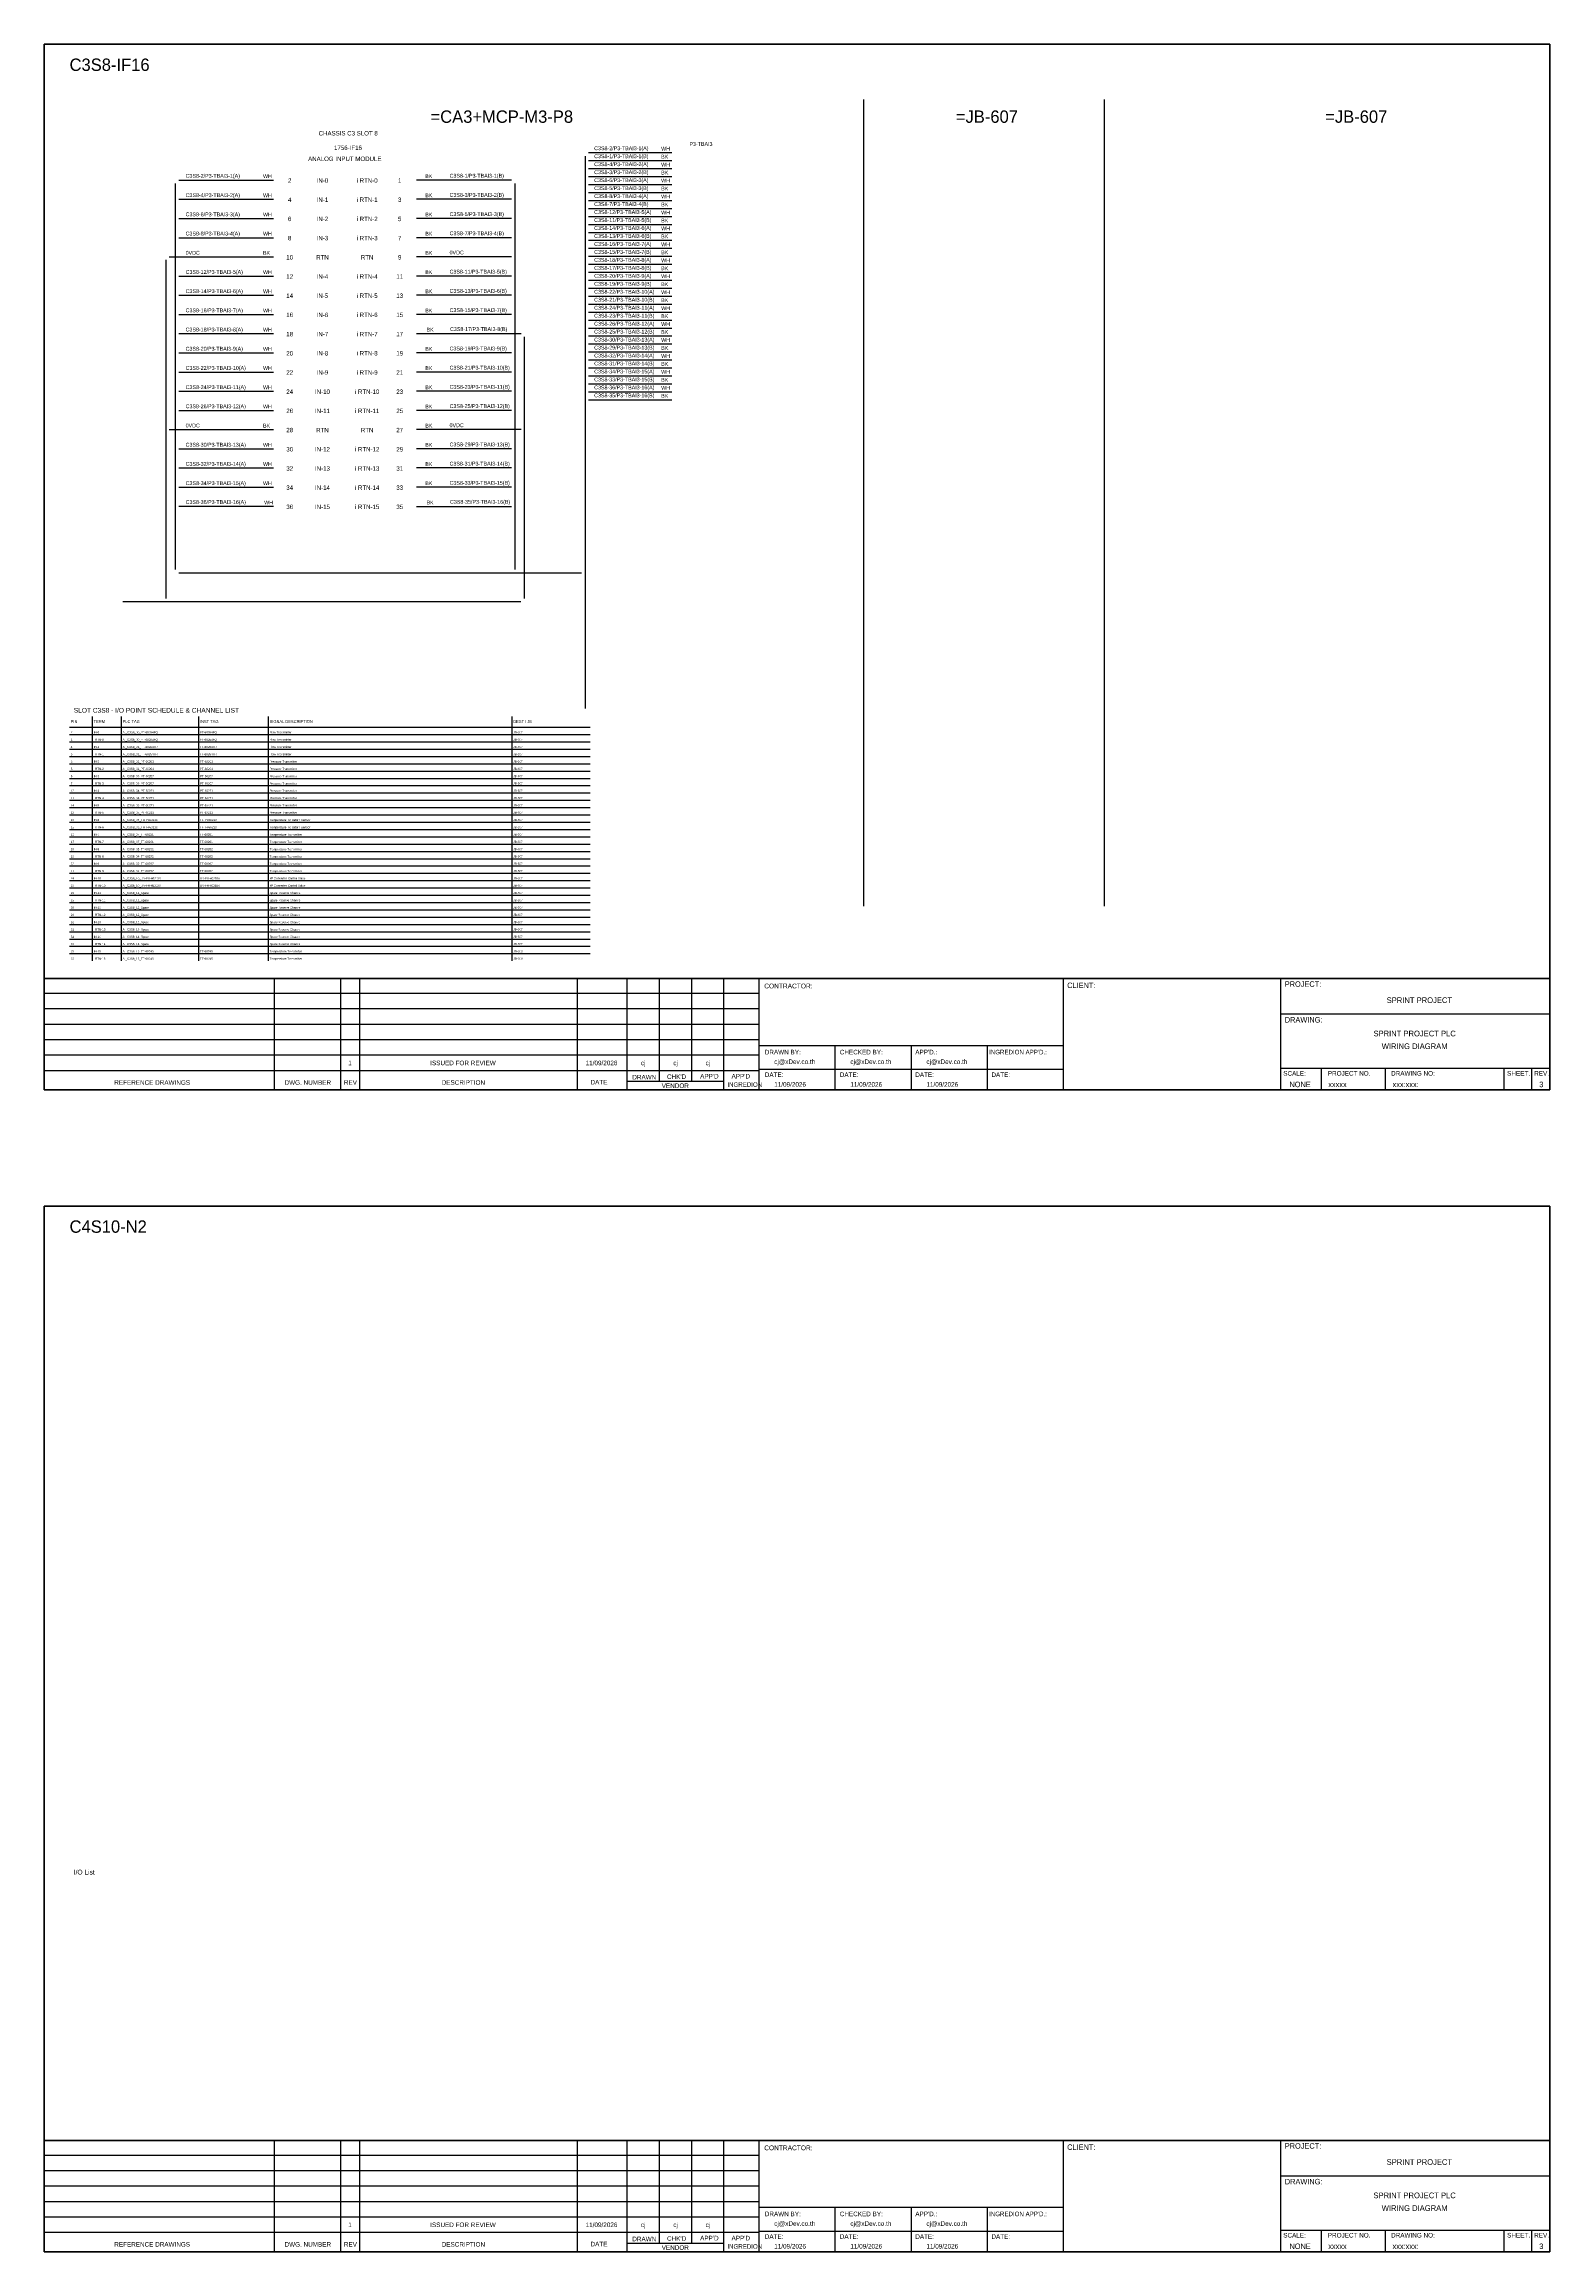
# Model space of a CAD drawing. Header units: metres. Extents: x 0 to 20667, y -39055 to 2704.
# Drawn here: x 8387 to 12280, y -24034 to -18325 of the extents above; entities that cross this region are included whole.
import ezdxf
from ezdxf.enums import TextEntityAlignment as Align

# ---------------------------------------------------------------- set-up
doc = ezdxf.new("R2010")
doc.units = ezdxf.units.M

msp = doc.modelspace()

# ---------------------------------------------------------------- linework, layer by layer
at = {"ltscale": 25.4}
for p, q in [((9794.3, -18626.4), (10009.7, -18626.4)), ((9594.8, -18676.8), (9349.5, -18676.8)), ((9794.3, -18667.6), (10009.7, -18667.6)), ((9794.3, -18708.9), (10009.7, -18708.9)), ((9594.8, -18726.4), (9349.5, -18726.4)), ((9594.8, -18776), (9349.5, -18776)), ((9794.3, -18750.1), (10009.7, -18750.1)), ((9594.8, -18825.7), (9349.5, -18825.7)), ((9794.3, -18791.3), (10009.7, -18791.3)), ((9794.3, -18832.5), (10009.7, -18832.5)), ((8709.5, -18875.3), (8980, -18875.3)), ((9594.8, -18875.3), (9349.5, -18875.3)), ((9794.3, -18873.8), (10009.7, -18873.8)), ((9594.8, -18924.9), (9349.5, -18924.9)), ((9794.3, -18915), (10009.7, -18915)), ((9594.8, -18974.5), (9349.5, -18974.5)), ((9794.3, -18956.2), (10009.7, -18956.2)), ((9794.3, -18997.4), (10009.7, -18997.4)), ((9594.8, -19024.2), (9349.5, -19024.2)), ((9794.3, -19038.7), (10009.7, -19038.7)), ((9349.5, -19073.8), (9620, -19073.8)), ((9794.3, -19079.9), (10009.7, -19079.9)), ((9794.3, -19121.1), (10009.7, -19121.1)), ((9594.8, -19123.4), (9349.5, -19123.4)), ((9594.8, -19173.1), (9349.5, -19173.1)), ((9794.3, -19162.3), (10009.7, -19162.3)), ((9594.8, -19222.7), (9349.5, -19222.7)), ((9794.3, -19203.6), (10009.7, -19203.6)), ((9594.8, -19272.3), (9349.5, -19272.3)), ((9794.3, -19244.8), (10009.7, -19244.8)), ((8709.5, -19322), (8980, -19322)), ((9620, -19322), (9349.5, -19322)), ((9594.8, -19371.6), (9349.5, -19371.6)), ((9594.8, -19421.2), (9349.5, -19421.2)), ((9594.8, -19470.9), (9349.5, -19470.9)), ((9349.5, -19520.5), (9594.8, -19520.5))]:
    msp.add_line(p, q, dxfattribs=at)
at = {"color": 7}
for p, q in [((8452.3, -20091.6), (9798.1, -20091.6)), ((8511.6, -20695.7), (8511.6, -20063.6)), ((8586.6, -20695.7), (8586.6, -20063.6)), ((8786.6, -20695.7), (8786.6, -20063.6)), ((8966.6, -20695.7), (8966.6, -20063.6)), ((9596.6, -20695.7), (9596.6, -20063.6))]:
    msp.add_line(p, q, dxfattribs=at)
at = {"color": 8}
for p, q in [((8452.3, -20110.5), (9798.1, -20110.5)), ((8452.3, -20129.4), (9798.1, -20129.4)), ((8452.3, -20148.2), (9798.1, -20148.2)), ((8452.3, -20167.1), (9798.1, -20167.1)), ((8452.3, -20186), (9798.1, -20186)), ((8452.3, -20204.9), (9798.1, -20204.9)), ((8452.3, -20223.7), (9798.1, -20223.7)), ((8452.3, -20242.6), (9798.1, -20242.6)), ((8452.3, -20261.5), (9798.1, -20261.5)), ((8452.3, -20280.4), (9798.1, -20280.4)), ((8452.3, -20299.3), (9798.1, -20299.3)), ((8452.3, -20318.1), (9798.1, -20318.1)), ((8452.3, -20337), (9798.1, -20337)), ((8452.3, -20355.9), (9798.1, -20355.9)), ((8452.3, -20374.8), (9798.1, -20374.8)), ((8452.3, -20393.6), (9798.1, -20393.6)), ((8452.3, -20412.5), (9798.1, -20412.5)), ((8452.3, -20431.4), (9798.1, -20431.4)), ((8452.3, -20450.3), (9798.1, -20450.3)), ((8452.3, -20469.2), (9798.1, -20469.2)), ((8452.3, -20488), (9798.1, -20488)), ((8452.3, -20506.9), (9798.1, -20506.9)), ((8452.3, -20525.8), (9798.1, -20525.8)), ((8452.3, -20544.7), (9798.1, -20544.7)), ((8452.3, -20563.6), (9798.1, -20563.6)), ((8452.3, -20582.4), (9798.1, -20582.4)), ((8452.3, -20601.3), (9798.1, -20601.3)), ((8452.3, -20620.2), (9798.1, -20620.2)), ((8452.3, -20639.1), (9798.1, -20639.1)), ((8452.3, -20657.9), (9798.1, -20657.9)), ((8452.3, -20676.8), (9798.1, -20676.8))]:
    msp.add_line(p, q, dxfattribs=at)
at = {"color": 4}
for p, q in [((11688.9, -20973.4), (11688.9, -21029.5)), ((11854.2, -20973.4), (11854.2, -21029.5)), ((11688.9, -23977.6), (11688.9, -24033.7)), ((11854.2, -23977.6), (11854.2, -24033.7))]:
    msp.add_line(p, q, dxfattribs=at)
at = {"color": 4, "ltscale": 0.5}
for p, q in [((12161.3, -20973.4), (12161.3, -21029.5)), ((12161.3, -20973.4), (12161.3, -21029.5)), ((12232.5, -20973.4), (12232.5, -21029.5)), ((12232.5, -20973.4), (12232.5, -21029.5)), ((12161.3, -23977.6), (12161.3, -24033.7)), ((12161.3, -23977.6), (12161.3, -24033.7)), ((12232.5, -23977.6), (12232.5, -24033.7)), ((12232.5, -23977.6), (12232.5, -24033.7))]:
    msp.add_line(p, q, dxfattribs=at)
at = {"layer": 'GT_1', "color": 4}
for p, q in [((8982, -21029.5), (8982, -20741.3)), ((9153.9, -21029.5), (9153.9, -20741.3)), ((9203, -21029.5), (9203, -20741.3)), ((9765.7, -21029.5), (9765.7, -20741.3)), ((9894, -21029.5), (9894, -20741.3)), ((9977.6, -21007.7), (9977.6, -20741.3)), ((10061.1, -21007.7), (10061.1, -20741.3)), ((10144.4, -21029.5), (10144.4, -20741.3)), ((10235.4, -21029.5), (10235.4, -20741.3)), ((11022.4, -21029.5), (11022.4, -20741.3)), ((11584.7, -21029.5), (11584.7, -20741.3)), ((11584.7, -21029.5), (11584.7, -20741.3)), ((11584.7, -21029.5), (11584.7, -20741.3)), ((10235.4, -20780.2), (8386.6, -20780.2)), ((10235.4, -20820), (8386.6, -20820)), ((10235.4, -20859.9), (8386.6, -20859.9)), ((10235.4, -20899.8), (8386.6, -20899.8)), ((10235.4, -20939.8), (8386.6, -20939.8)), ((11022.4, -20915.2), (10235.4, -20915.2)), ((10432.2, -21029.5), (10432.2, -20915.2)), ((10628.9, -21029.5), (10628.9, -20915.2)), ((10825.7, -21029.5), (10825.7, -20915.2)), ((10235.3, -20979.7), (8386.6, -20979.7)), ((11022.4, -20976.6), (10235.4, -20976.6)), ((11584.7, -20973.4), (12279.9, -20973.4)), ((10144.4, -21007.7), (9894, -21007.7)), ((8982, -24033.7), (8982, -23745.6)), ((9153.9, -24033.7), (9153.9, -23745.6)), ((9203, -24033.7), (9203, -23745.6)), ((9765.7, -24033.7), (9765.7, -23745.6)), ((9894, -24033.7), (9894, -23745.6)), ((9977.6, -24011.9), (9977.6, -23745.6)), ((10061.1, -24011.9), (10061.1, -23745.5)), ((10144.4, -24033.7), (10144.4, -23745.6)), ((10235.4, -24033.7), (10235.4, -23745.6)), ((11022.4, -24033.7), (11022.4, -23745.6)), ((11584.7, -24033.7), (11584.7, -23745.6)), ((11584.7, -24033.7), (11584.7, -23745.6)), ((11584.7, -24033.7), (11584.7, -23745.6)), ((10235.4, -23784.4), (8386.6, -23784.4)), ((10235.4, -23824.2), (8386.6, -23824.2)), ((10235.4, -23864.1), (8386.6, -23864.1)), ((10235.4, -23904.1), (8386.6, -23904.1)), ((10235.4, -23944), (8386.6, -23944)), ((11022.4, -23919.4), (10235.4, -23919.4)), ((10432.2, -24033.7), (10432.2, -23919.4)), ((10628.9, -24033.7), (10628.9, -23919.4)), ((10825.7, -24033.7), (10825.7, -23919.4)), ((10235.3, -23983.9), (8386.6, -23983.9)), ((10144.4, -24011.9), (9894, -24011.9)), ((11022.4, -23980.8), (10235.4, -23980.8)), ((11584.7, -23977.6), (12279.9, -23977.6))]:
    msp.add_line(p, q, dxfattribs=at)
at = {"layer": 'HELPPOINT', "color": 4, "lineweight": 35}
for p, q in [((8386.6, -21029.5), (8386.6, -18325.3)), ((8386.6, -18325.3), (12279.9, -18325.3)), ((8386.6, -21029.5), (8386.6, -18325.3)), ((8386.6, -18325.3), (12279.9, -18325.3)), ((12279.9, -18325.3), (12279.9, -21029.5)), ((12279.9, -18325.3), (12279.9, -21029.5)), ((12279.9, -21029.5), (8386.6, -21029.5)), ((12279.9, -21029.5), (8386.6, -21029.5)), ((8386.6, -24033.7), (8386.6, -21329.5)), ((8386.6, -21329.5), (12279.9, -21329.5)), ((8386.6, -24033.7), (8386.6, -21329.5)), ((8386.6, -21329.5), (12279.9, -21329.5)), ((12279.9, -21329.5), (12279.9, -24033.7)), ((12279.9, -21329.5), (12279.9, -24033.7)), ((12279.9, -24033.7), (8386.6, -24033.7)), ((12279.9, -24033.7), (8386.6, -24033.7))]:
    msp.add_line(p, q, dxfattribs=at)
at = {"layer": 'HELPPOINT', "color": 4}
for p, q in [((11584.7, -20832.9), (12279.9, -20832.9)), ((11584.7, -20832.9), (12279.9, -20832.9)), ((11584.7, -20973.4), (12279.9, -20973.4)), ((11584.7, -23837.1), (12279.9, -23837.1)), ((11584.7, -23837.1), (12279.9, -23837.1)), ((11584.7, -23977.6), (12279.9, -23977.6))]:
    msp.add_line(p, q, dxfattribs=at)
at = {"layer": 'IE-WIRE', "color": 4, "ltscale": 25.4}
for p, q in [((9794.3, -18605.8), (10009.7, -18605.8)), ((9785.2, -18614.9), (9785.2, -20043.3)), ((9794.3, -18647), (10009.7, -18647)), ((8725.6, -18685.9), (8725.6, -19683.3)), ((8734.8, -18676.8), (8980, -18676.8)), ((9603.9, -18685.9), (9603.9, -19683.3)), ((9794.3, -18688.3), (10009.7, -18688.3)), ((8734.8, -18726.4), (8980, -18726.4)), ((8734.8, -18776), (8980, -18776)), ((9794.3, -18729.5), (10009.7, -18729.5)), ((9794.3, -18770.7), (10009.7, -18770.7)), ((8734.8, -18825.7), (8980, -18825.7)), ((9794.3, -18811.9), (10009.7, -18811.9)), ((9794.3, -18853.2), (10009.7, -18853.2)), ((9794.3, -18894.4), (10009.7, -18894.4)), ((8734.8, -18924.9), (8980, -18924.9)), ((9794.3, -18935.6), (10009.7, -18935.6)), ((8734.8, -18974.5), (8980, -18974.5)), ((9794.3, -18976.8), (10009.7, -18976.8)), ((8734.8, -19024.2), (8980, -19024.2)), ((9794.3, -19018), (10009.7, -19018)), ((9794.3, -19059.3), (10009.7, -19059.3)), ((8734.8, -19073.8), (8980, -19073.8)), ((9794.3, -19100.5), (10009.7, -19100.5)), ((8734.8, -19123.4), (8980, -19123.4)), ((8734.8, -19173.1), (8980, -19173.1)), ((9794.3, -19141.7), (10009.7, -19141.7)), ((8734.8, -19222.7), (8980, -19222.7)), ((9794.3, -19182.9), (10009.7, -19182.9)), ((9794.3, -19224.2), (10009.7, -19224.2)), ((8734.8, -19272.3), (8980, -19272.3)), ((8734.8, -19371.6), (8980, -19371.6)), ((8734.8, -19421.2), (8980, -19421.2)), ((8734.8, -19470.9), (8980, -19470.9)), ((8980, -19520.5), (8734.8, -19520.5))]:
    msp.add_line(p, q, dxfattribs=at)
at = {"layer": 'IE-WIRE', "color": 7, "ltscale": 25.4}
for p, q in [((8701.5, -18883.3), (8701.5, -19758.6)), ((9628, -19081.8), (9628, -19758.6)), ((9619, -19767.5), (8590, -19767.5))]:
    msp.add_line(p, q, dxfattribs=at)
at = {"layer": 'IE-WIRE', "color": 4}
msp.add_line((8734.7, -19692.5), (9776, -19692.5), dxfattribs=at)
at = {"layer": 'MEMBER', "color": 4, "lineweight": 35}
for p, q in [((8386.6, -20741.3), (12279.9, -20741.3)), ((8386.6, -20741.3), (12279.9, -20741.3)), ((8386.6, -23745.6), (12279.9, -23745.6)), ((8386.6, -23745.6), (12279.9, -23745.6))]:
    msp.add_line(p, q, dxfattribs=at)
at = {"layer": 'MEMBER', "color": 4}
for p, q in [((11584.7, -20832.9), (12279.9, -20832.9)), ((11584.7, -20832.9), (12279.9, -20832.9)), ((11584.7, -20973.4), (12279.9, -20973.4)), ((11584.7, -20973.4), (12279.9, -20973.4)), ((11584.7, -23837.1), (12279.9, -23837.1)), ((11584.7, -23837.1), (12279.9, -23837.1)), ((11584.7, -23977.6), (12279.9, -23977.6)), ((11584.7, -23977.6), (12279.9, -23977.6))]:
    msp.add_line(p, q, dxfattribs=at)
at = {"layer": 'x01001-FrameArea'}
for p, q in [((10504.8, -18468), (10504.8, -20554.5)), ((11127.9, -18468), (11127.9, -20554.5))]:
    msp.add_line(p, q, dxfattribs=at)

# ---------------------------------------------------------------- texts
at = {"color": 2}
for s, p in [('C3S8-IF16', (8452.3, -18394.5)), ('C4S10-N2', (8452.3, -21398.7))]:
    msp.add_text(s, height=32, dxfattribs=at).set_placement(p)
for s, height, p in [('CHASSIS C3 SLOT 8', 11.441, (9172.8, -18555.7)), ('=CA3+MCP-M3-P8', 32, (9570, -18512.7)), ('=JB-607', 32, (10824.3, -18512.7)), ('=JB-607', 32, (11779.4, -18512.7)), ('1756-IF16', 11.44, (9172.2, -18593.1)), ('ANALOG INPUT MODULE', 11.441, (9164, -18621.7)), ('4', 11.4, (9021.5, -18727.5)), ('2', 11.4, (9021.5, -18677.9)), ('IN-0', 11.44, (9106.2, -18677.9)), ('IN-1', 11.44, (9106.2, -18727.5)), ('i RTN-0', 11.44, (9221.7, -18677.9)), ('i RTN-1', 11.44, (9221.7, -18727.5)), ('3', 11.4, (9306, -18727.5)), ('1', 11.4, (9306, -18677.9)), ('6', 11.4, (9021.5, -18777.2)), ('IN-2', 11.44, (9106.2, -18777.2)), ('i RTN-2', 11.44, (9221.7, -18777.2)), ('5', 11.4, (9306, -18777.2)), ('8', 11.4, (9021.5, -18826.8)), ('IN-3', 11.44, (9106.2, -18826.8)), ('i RTN-3', 11.44, (9221.7, -18826.8)), ('7', 11.4, (9306, -18826.8)), ('10', 11.44, (9021.5, -18876.4)), ('RTN', 11.44, (9106.2, -18876.4)), ('RTN', 11.44, (9221.7, -18876.4)), ('9', 11.4, (9306, -18876.4)), ('12', 11.44, (9021.5, -18926.1)), ('IN-4', 11.44, (9106.2, -18926.1)), ('i RTN-4', 11.44, (9221.7, -18926.1)), ('11', 11.44, (9306, -18926.1)), ('14', 11.44, (9021.5, -18975.7)), ('IN-5', 11.44, (9106.2, -18975.7)), ('i RTN-5', 11.44, (9221.7, -18975.7)), ('13', 11.44, (9306, -18975.7)), ('16', 11.44, (9021.5, -19025.3)), ('IN-6', 11.44, (9106.2, -19025.3)), ('i RTN-6', 11.44, (9221.7, -19025.3)), ('15', 11.44, (9306, -19025.3)), ('20', 11.44, (9021.5, -19124.6)), ('18', 11.44, (9021.5, -19075)), ('IN-7', 11.44, (9106.2, -19075)), ('IN-8', 11.44, (9106.2, -19124.6)), ('i RTN-7', 11.44, (9221.7, -19075)), ('i RTN-8', 11.44, (9221.7, -19124.6)), ('17', 11.44, (9306, -19075)), ('19', 11.44, (9306, -19124.6)), ('22', 11.44, (9021.5, -19174.2)), ('IN-9', 11.44, (9106.2, -19174.2)), ('i RTN-9', 11.44, (9221.7, -19174.2)), ('21', 11.44, (9306, -19174.2)), ('24', 11.44, (9021.5, -19223.9)), ('IN-10', 11.44, (9106.2, -19223.9)), ('i RTN-10', 11.44, (9221.7, -19223.9)), ('23', 11.44, (9306, -19223.9)), ('26', 11.44, (9021.5, -19273.5)), ('IN-11', 11.44, (9106.2, -19273.5)), ('i RTN-11', 11.44, (9221.7, -19273.5)), ('25', 11.44, (9306, -19273.5)), ('28', 11.44, (9021.5, -19323.1)), ('RTN', 11.44, (9106.2, -19323.1)), ('RTN', 11.44, (9221.7, -19323.1)), ('27', 11.44, (9306, -19323.1)), ('30', 11.44, (9021.5, -19372.8)), ('IN-12', 11.44, (9106.2, -19372.8)), ('i RTN-12', 11.44, (9221.7, -19372.8)), ('29', 11.44, (9306, -19372.8)), ('32', 11.44, (9021.5, -19422.4)), ('IN-13', 11.44, (9106.2, -19422.4)), ('i RTN-13', 11.44, (9221.7, -19422.4)), ('i RTN-14', 11.44, (9221.7, -19472)), ('31', 11.44, (9306, -19422.4)), ('34', 11.44, (9021.5, -19472)), ('36', 11.44, (9021.5, -19521.7)), ('IN-14', 11.44, (9106.2, -19472)), ('IN-15', 11.44, (9106.2, -19521.7)), ('i RTN-15', 11.44, (9221.7, -19521.7)), ('33', 11.44, (9306, -19472)), ('35', 11.44, (9306, -19521.7))]:
    msp.add_text(s, height=height, dxfattribs=at).set_placement(p, align=Align.MIDDLE_CENTER)
at = {"color": 4}
for s, height, p in [('C3S8-2/P3-TBAI3-1(A)', 9.949, (9808.8, -18599.5)), ('WH', 9.95, (9982.1, -18600.6)), ('C3S8-2/P3-TBAI3-1(A)', 9.949, (8752.4, -18670.8)), ('WH', 9.95, (8952.5, -18671.5)), ('C3S8-4/P3-TBAI3-2(A)', 9.949, (9808.8, -18640.7)), ('WH', 9.95, (9982.1, -18641.8)), ('C3S8-4/P3-TBAI3-2(A)', 9.949, (8752.4, -18720.8)), ('WH', 9.95, (8952.5, -18721.1)), ('C3S8-6/P3-TBAI3-3(A)', 9.949, (9808.8, -18682)), ('C3S8-8/P3-TBAI3-4(A)', 9.949, (9808.8, -18723.2)), ('WH', 9.95, (9982.1, -18683)), ('WH', 9.95, (9982.1, -18724.2)), ('C3S8-6/P3-TBAI3-3(A)', 9.949, (8752.4, -18770.4)), ('WH', 9.95, (8952.5, -18770.8)), ('C3S8-12/P3-TBAI3-5(A)', 9.949, (9808.8, -18764.4)), ('WH', 9.95, (9982.1, -18765.4)), ('C3S8-8/P3-TBAI3-4(A)', 9.949, (8752.4, -18820)), ('WH', 9.95, (8952.5, -18820.4)), ('C3S8-14/P3-TBAI3-6(A)', 9.949, (9808.8, -18805.6)), ('C3S8-16/P3-TBAI3-7(A)', 9.949, (9808.8, -18846.9)), ('WH', 9.95, (9982.1, -18806.7)), ('C3S8-18/P3-TBAI3-8(A)', 9.949, (9808.8, -18888.1)), ('WH', 9.95, (9982.1, -18847.9)), ('WH', 9.95, (9982.1, -18889.1)), ('C3S8-12/P3-TBAI3-5(A)', 9.949, (8752.4, -18919.3)), ('WH', 9.95, (8952.5, -18919.7)), ('C3S8-20/P3-TBAI3-9(A)', 9.949, (9808.8, -18929.3)), ('WH', 9.95, (9982.1, -18930.3)), ('C3S8-14/P3-TBAI3-6(A)', 9.949, (8752.4, -18968.9)), ('C3S8-16/P3-TBAI3-7(A)', 9.949, (8752.4, -19018.6)), ('WH', 9.95, (8952.5, -18969.3)), ('WH', 9.95, (8952.5, -19018.9)), ('C3S8-22/P3-TBAI3-10(A)', 9.949, (9808.8, -18970.5)), ('C3S8-24/P3-TBAI3-11(A)', 9.949, (9808.8, -19011.8)), ('WH', 9.95, (9982.1, -18971.6)), ('WH', 9.95, (9982.1, -19012.8)), ('C3S8-18/P3-TBAI3-8(A)', 9.949, (8752.4, -19068.2)), ('WH', 9.95, (8952.5, -19068.6)), ('C3S8-26/P3-TBAI3-12(A)', 9.949, (9808.8, -19053)), ('WH', 9.95, (9982.1, -19054)), ('C3S8-20/P3-TBAI3-9(A)', 9.949, (8752.4, -19117.8)), ('WH', 9.95, (8952.5, -19118.2)), ('C3S8-30/P3-TBAI3-13(A)', 9.949, (9808.8, -19094.2)), ('WH', 9.95, (9982.1, -19095.2)), ('C3S8-22/P3-TBAI3-10(A)', 9.949, (8752.4, -19167.5)), ('WH', 9.95, (8952.5, -19167.8)), ('C3S8-32/P3-TBAI3-14(A)', 9.949, (9808.8, -19135.4)), ('C3S8-34/P3-TBAI3-15(A)', 9.949, (9808.8, -19176.7)), ('WH', 9.95, (9982.1, -19136.5)), ('WH', 9.95, (9982.1, -19177.7)), ('C3S8-24/P3-TBAI3-11(A)', 9.949, (8752.4, -19217.1)), ('WH', 9.95, (8952.5, -19217.5)), ('C3S8-36/P3-TBAI3-16(A)', 9.949, (9808.8, -19217.9)), ('WH', 9.95, (9982.1, -19218.9)), ('C3S8-26/P3-TBAI3-12(A)', 9.949, (8752.4, -19266.7)), ('WH', 9.95, (8952.5, -19267.1)), ('C3S8-30/P3-TBAI3-13(A)', 9.949, (8752.4, -19366)), ('C3S8-32/P3-TBAI3-14(A)', 9.949, (8752.4, -19415.6)), ('WH', 9.95, (8952.5, -19366.4)), ('WH', 9.95, (8952.5, -19416)), ('C3S8-34/P3-TBAI3-15(A)', 9.949, (8752.4, -19465.3)), ('WH', 9.95, (8952.5, -19465.6)), ('C3S8-36/P3-TBAI3-16(A)', 9.949, (8752.4, -19514.2)), ('WH', 9.95, (8955.5, -19515.3))]:
    msp.add_text(s, height=height, dxfattribs=at).set_placement(p)
msp.add_text('P3-TBAI3', height=9.95, dxfattribs=at).set_placement((10084.9, -18583.4), align=Align.MIDDLE_CENTER)
for s, height, p in [('BK', 9.95, (9372, -18671.5)), ('C3S8-1/P3-TBAI3-1(B)', 9.949, (9434.9, -18670.5)), ('C3S8-1/P3-TBAI3-1(B)', 9.949, (9808.8, -18620.1)), ('C3S8-3/P3-TBAI3-2(B)', 9.949, (9808.8, -18661.4)), ('BK', 9.95, (9982.1, -18621.2)), ('BK', 9.95, (9982.1, -18662.4)), ('BK', 9.95, (9372, -18721.1)), ('C3S8-3/P3-TBAI3-2(B)', 9.949, (9434.9, -18720.1)), ('C3S8-5/P3-TBAI3-3(B)', 9.949, (9808.8, -18702.6)), ('BK', 9.95, (9982.1, -18703.6)), ('BK', 9.95, (9372, -18770.8)), ('C3S8-5/P3-TBAI3-3(B)', 9.949, (9434.9, -18769.7)), ('C3S8-7/P3-TBAI3-4(B)', 9.949, (9808.8, -18743.8)), ('C3S8-11/P3-TBAI3-5(B)', 9.949, (9808.8, -18785)), ('BK', 9.95, (9982.1, -18744.8)), ('BK', 9.95, (9982.1, -18786.1)), ('BK', 9.95, (9372, -18820.4)), ('C3S8-7/P3-TBAI3-4(B)', 9.949, (9434.9, -18819.4)), ('C3S8-13/P3-TBAI3-6(B)', 9.949, (9808.8, -18826.3)), ('BK', 9.95, (9982.1, -18827.3)), ('0VDC', 9.95, (8752.4, -18869.7)), ('BK', 9.95, (8952.5, -18870)), ('BK', 9.95, (9372, -18870)), ('0VDC', 9.95, (9434.9, -18869)), ('C3S8-15/P3-TBAI3-7(B)', 9.949, (9808.8, -18867.5)), ('BK', 9.95, (9982.1, -18868.5)), ('BK', 9.95, (9372, -18919.7)), ('C3S8-11/P3-TBAI3-5(B)', 9.949, (9434.9, -18918.6)), ('C3S8-17/P3-TBAI3-8(B)', 9.949, (9808.8, -18908.7)), ('C3S8-19/P3-TBAI3-9(B)', 9.949, (9808.8, -18949.9)), ('BK', 9.95, (9982.1, -18909.7)), ('BK', 9.95, (9982.1, -18951)), ('BK', 9.95, (9372, -18969.3)), ('BK', 9.95, (9372, -19018.9)), ('C3S8-13/P3-TBAI3-6(B)', 9.949, (9434.9, -18968.3)), ('C3S8-15/P3-TBAI3-7(B)', 9.949, (9434.9, -19017.9)), ('C3S8-21/P3-TBAI3-10(B)', 9.949, (9808.8, -18991.1)), ('BK', 9.95, (9982.1, -18992.2)), ('BK', 9.95, (9375.4, -19068.6)), ('C3S8-17/P3-TBAI3-8(B)', 9.949, (9436, -19067)), ('C3S8-23/P3-TBAI3-11(B)', 9.949, (9808.8, -19032.4)), ('C3S8-25/P3-TBAI3-12(B)', 9.949, (9808.8, -19073.6)), ('BK', 9.95, (9982.1, -19033.4)), ('BK', 9.95, (9982.1, -19074.6)), ('BK', 9.95, (9372, -19118.2)), ('C3S8-19/P3-TBAI3-9(B)', 9.949, (9434.9, -19117.2)), ('C3S8-29/P3-TBAI3-13(B)', 9.949, (9808.8, -19114.8)), ('BK', 9.95, (9982.1, -19115.8)), ('BK', 9.95, (9372, -19167.8)), ('C3S8-21/P3-TBAI3-10(B)', 9.949, (9434.9, -19166.8)), ('C3S8-31/P3-TBAI3-14(B)', 9.949, (9808.8, -19156)), ('BK', 9.95, (9982.1, -19157.1)), ('BK', 9.95, (9372, -19217.5)), ('C3S8-23/P3-TBAI3-11(B)', 9.949, (9434.9, -19216.4)), ('C3S8-33/P3-TBAI3-15(B)', 9.949, (9808.8, -19197.3)), ('C3S8-35/P3-TBAI3-16(B)', 9.949, (9808.8, -19238.5)), ('BK', 9.95, (9982.1, -19198.3)), ('BK', 9.95, (9982.1, -19239.5)), ('BK', 9.95, (9372, -19267.1)), ('C3S8-25/P3-TBAI3-12(B)', 9.949, (9434.9, -19266.1)), ('0VDC', 9.95, (8752.4, -19316.4)), ('BK', 9.95, (8952.5, -19316.7)), ('BK', 9.95, (9372, -19316.7)), ('0VDC', 9.95, (9434.9, -19315.7)), ('BK', 9.95, (9372, -19366.4)), ('BK', 9.95, (9372, -19416)), ('C3S8-29/P3-TBAI3-13(B)', 9.949, (9434.9, -19365.3)), ('C3S8-31/P3-TBAI3-14(B)', 9.949, (9434.9, -19415)), ('BK', 9.95, (9372, -19465.6)), ('C3S8-33/P3-TBAI3-15(B)', 9.949, (9434.9, -19464.6)), ('BK', 9.95, (9375.4, -19515.3)), ('C3S8-35/P3-TBAI3-16(B)', 9.949, (9436, -19513.7))]:
    msp.add_text(s, height=height).set_placement(p)
at = {"color": 3}
for s, p in [('PIN', (8455.3, -20080.6)), ('TERM', (8514.6, -20080.6)), ('PLC TAG', (8589.6, -20080.6)), ('INST TAG', (8789.6, -20080.6)), ('SIGNAL DESCRIPTION', (8969.6, -20080.6)), ('DEST / JB', (9599.6, -20080.6))]:
    msp.add_text(s, height=7.5, dxfattribs=at).set_placement(p)
at = {"color": 7}
for s, p in [('4', (8455.3, -20145.2)), ('2', (8455.3, -20107.5)), ('1', (8455.3, -20126.4)), ('i RTN-0', (8514.6, -20126.4)), ('IN-0', (8514.6, -20107.5)), ('IN-1', (8514.6, -20145.2)), ('AI_C3S8_00_FT-60264FQ', (8589.6, -20107.5)), ('AI_C3S8_00_FT-60264FQ', (8589.6, -20126.4)), ('AI_C3S8_01_FT-60264FR', (8589.6, -20145.2)), ('FT-60264FQ', (8789.6, -20107.5)), ('FT-60264FQ', (8789.6, -20126.4)), ('FT-60264FR', (8789.6, -20145.2)), ('Flow Transmitter', (8969.6, -20107.5)), ('Flow Transmitter', (8969.6, -20126.4)), ('Flow Transmitter', (8969.6, -20145.2)), ('JB-607', (9599.6, -20107.5)), ('JB-607', (9599.6, -20126.4)), ('JB-607', (9599.6, -20145.2)), ('3', (8455.3, -20164.1)), ('5', (8455.3, -20201.9)), ('6', (8455.3, -20183)), ('i RTN-1', (8514.6, -20164.1)), ('i RTN-2', (8514.6, -20201.9)), ('IN-2', (8514.6, -20183)), ('AI_C3S8_01_FT-60264FR', (8589.6, -20164.1)), ('AI_C3S8_02_PT-60201', (8589.6, -20183)), ('AI_C3S8_02_PT-60201', (8589.6, -20201.9)), ('FT-60264FR', (8789.6, -20164.1)), ('PT-60201', (8789.6, -20183)), ('PT-60201', (8789.6, -20201.9)), ('Flow Transmitter', (8969.6, -20164.1)), ('Pressure Transmitter', (8969.6, -20183)), ('Pressure Transmitter', (8969.6, -20201.9)), ('JB-607', (9599.6, -20164.1)), ('JB-607', (9599.6, -20183)), ('JB-607', (9599.6, -20201.9)), ('8', (8455.3, -20220.7)), ('7', (8455.3, -20239.6)), ('12', (8455.3, -20258.5)), ('i RTN-3', (8514.6, -20239.6)), ('IN-3', (8514.6, -20220.7)), ('IN-4', (8514.6, -20258.5)), ('AI_C3S8_03_PT-60207', (8589.6, -20220.7)), ('AI_C3S8_03_PT-60207', (8589.6, -20239.6)), ('AI_C3S8_04_PT-60221', (8589.6, -20258.5)), ('PT-60207', (8789.6, -20220.7)), ('PT-60207', (8789.6, -20239.6)), ('PT-60221', (8789.6, -20258.5)), ('Pressure Transmitter', (8969.6, -20220.7)), ('Pressure Transmitter', (8969.6, -20239.6)), ('Pressure Transmitter', (8969.6, -20258.5)), ('JB-607', (9599.6, -20220.7)), ('JB-607', (9599.6, -20239.6)), ('JB-607', (9599.6, -20258.5)), ('11', (8455.3, -20277.4)), ('14', (8455.3, -20296.3)), ('13', (8455.3, -20315.1)), ('i RTN-4', (8514.6, -20277.4)), ('i RTN-5', (8514.6, -20315.1)), ('IN-5', (8514.6, -20296.3)), ('AI_C3S8_04_PT-60221', (8589.6, -20277.4)), ('AI_C3S8_05_PT-60221', (8589.6, -20296.3)), ('AI_C3S8_05_PT-60221', (8589.6, -20315.1)), ('PT-60221', (8789.6, -20277.4)), ('PT-60221', (8789.6, -20296.3)), ('PT-60221', (8789.6, -20315.1)), ('Pressure Transmitter', (8969.6, -20277.4)), ('Pressure Transmitter', (8969.6, -20296.3)), ('Pressure Transmitter', (8969.6, -20315.1)), ('JB-607', (9599.6, -20277.4)), ('JB-607', (9599.6, -20296.3)), ('JB-607', (9599.6, -20315.1)), ('16', (8455.3, -20334)), ('15', (8455.3, -20352.9)), ('18', (8455.3, -20371.8)), ('i RTN-6', (8514.6, -20352.9)), ('IN-6', (8514.6, -20334)), ('IN-7', (8514.6, -20371.8)), ('AI_C3S8_06_TI-FH-60210', (8589.6, -20334)), ('AI_C3S8_06_TI-FH-60210', (8589.6, -20352.9)), ('AI_C3S8_07_TT-60201', (8589.6, -20371.8)), ('TI-FH-60210', (8789.6, -20334)), ('TI-FH-60210', (8789.6, -20352.9)), ('TT-60201', (8789.6, -20371.8)), ('Temperature Indicator / Sensor', (8969.6, -20334)), ('Temperature Indicator / Sensor', (8969.6, -20352.9)), ('Temperature Transmitter', (8969.6, -20371.8)), ('JB-607', (9599.6, -20334)), ('JB-607', (9599.6, -20352.9)), ('JB-607', (9599.6, -20371.8)), ('20', (8455.3, -20409.5)), ('17', (8455.3, -20390.6)), ('19', (8455.3, -20428.4)), ('i RTN-7', (8514.6, -20390.6)), ('i RTN-8', (8514.6, -20428.4)), ('IN-8', (8514.6, -20409.5)), ('AI_C3S8_07_TT-60201', (8589.6, -20390.6)), ('AI_C3S8_08_TT-60202', (8589.6, -20409.5)), ('AI_C3S8_08_TT-60202', (8589.6, -20428.4)), ('TT-60201', (8789.6, -20390.6)), ('TT-60202', (8789.6, -20409.5)), ('TT-60202', (8789.6, -20428.4)), ('Temperature Transmitter', (8969.6, -20390.6)), ('Temperature Transmitter', (8969.6, -20409.5)), ('Temperature Transmitter', (8969.6, -20428.4)), ('JB-607', (9599.6, -20390.6)), ('JB-607', (9599.6, -20409.5)), ('JB-607', (9599.6, -20428.4)), ('22', (8455.3, -20447.3)), ('21', (8455.3, -20466.2)), ('24', (8455.3, -20485)), ('i RTN-9', (8514.6, -20466.2)), ('IN-9', (8514.6, -20447.3)), ('IN-10', (8514.6, -20485)), ('AI_C3S8_09_TT-60207', (8589.6, -20447.3)), ('AI_C3S8_09_TT-60207', (8589.6, -20466.2)), ('AI_C3S8_10_UY-FH-60210A', (8589.6, -20485)), ('TT-60207', (8789.6, -20447.3)), ('TT-60207', (8789.6, -20466.2)), ('UY-FH-60210A', (8789.6, -20485)), ('Temperature Transmitter', (8969.6, -20447.3)), ('Temperature Transmitter', (8969.6, -20466.2)), ('I/P Converter Control Valve', (8969.6, -20485)), ('JB-607', (9599.6, -20447.3)), ('JB-607', (9599.6, -20466.2)), ('JB-607', (9599.6, -20485)), ('23', (8455.3, -20503.9)), ('26', (8455.3, -20522.8)), ('25', (8455.3, -20541.7)), ('i RTN-10', (8514.6, -20503.9)), ('i RTN-11', (8514.6, -20541.7)), ('IN-11', (8514.6, -20522.8)), ('AI_C3S8_10_UY-FH-60210A', (8589.6, -20503.9)), ('AI_C3S8_11_Spare', (8589.6, -20522.8)), ('AI_C3S8_11_Spare', (8589.6, -20541.7)), ('UY-FH-60210A', (8789.6, -20503.9)), ('Spare Reserve Channel', (8969.6, -20522.8)), ('Spare Reserve Channel', (8969.6, -20541.7)), ('I/P Converter Control Valve', (8969.6, -20503.9)), ('JB-607', (9599.6, -20503.9)), ('JB-607', (9599.6, -20522.8)), ('JB-607', (9599.6, -20541.7)), ('30', (8455.3, -20560.6)), ('32', (8455.3, -20598.3)), ('29', (8455.3, -20579.4)), ('i RTN-12', (8514.6, -20579.4)), ('IN-12', (8514.6, -20560.6)), ('IN-13', (8514.6, -20598.3)), ('AI_C3S8_12_Spare', (8589.6, -20560.6)), ('AI_C3S8_12_Spare', (8589.6, -20579.4)), ('AI_C3S8_13_Spare', (8589.6, -20598.3)), ('Spare Reserve Channel', (8969.6, -20560.6)), ('Spare Reserve Channel', (8969.6, -20579.4)), ('Spare Reserve Channel', (8969.6, -20598.3)), ('JB-607', (9599.6, -20560.6)), ('JB-607', (9599.6, -20579.4)), ('JB-607', (9599.6, -20598.3)), ('31', (8455.3, -20617.2)), ('34', (8455.3, -20636.1)), ('33', (8455.3, -20654.9)), ('i RTN-13', (8514.6, -20617.2)), ('i RTN-14', (8514.6, -20654.9)), ('IN-14', (8514.6, -20636.1)), ('AI_C3S8_13_Spare', (8589.6, -20617.2)), ('AI_C3S8_14_Spare', (8589.6, -20636.1)), ('AI_C3S8_14_Spare', (8589.6, -20654.9)), ('Spare Reserve Channel', (8969.6, -20617.2)), ('Spare Reserve Channel', (8969.6, -20636.1)), ('Spare Reserve Channel', (8969.6, -20654.9)), ('JB-607', (9599.6, -20617.2)), ('JB-607', (9599.6, -20636.1)), ('JB-607', (9599.6, -20654.9)), ('36', (8455.3, -20673.8)), ('35', (8455.3, -20692.7)), ('i RTN-15', (8514.6, -20692.7)), ('IN-15', (8514.6, -20673.8)), ('AI_C3S8_15_TT-60245', (8589.6, -20673.8)), ('AI_C3S8_15_TT-60245', (8589.6, -20692.7)), ('TT-60245', (8789.6, -20673.8)), ('TT-60245', (8789.6, -20692.7)), ('Temperature Transmitter', (8969.6, -20673.8)), ('Temperature Transmitter', (8969.6, -20692.7)), ('JB-608', (9599.6, -20673.8)), ('JB-608', (9599.6, -20692.7))]:
    msp.add_text(s, height=5.5, dxfattribs=at).set_placement(p)
at = {"color": 4, "ltscale": 100}
for s, p in [('SPRINT PROJECT', (11942.5, -20797.3)), ('SPRINT PROJECT PLC', (11930.3, -20883.5)), ('WIRING DIAGRAM', (11930.3, -20916.4)), ('SPRINT PROJECT', (11942.5, -23801.5)), ('SPRINT PROJECT PLC', (11930.3, -23887.7)), ('WIRING DIAGRAM', (11930.3, -23920.6))]:
    msp.add_text(s, height=14.693, dxfattribs=at).set_placement(p, align=Align.MIDDLE_CENTER)
at = {"layer": 'GT_1', "color": 4}
for s, p in [('CLIENT:', (11031.9, -20766)), ('PROJECT:', (11594.6, -20762.7)), ('DRAWING:', (11594.6, -20855.1)), ('CLIENT:', (11031.9, -23770.2)), ('PROJECT:', (11594.6, -23766.9)), ('DRAWING:', (11594.6, -23859.3))]:
    msp.add_text(s, height=14.25, dxfattribs=at).set_placement(p)
at = {"layer": 'MEMBER', "color": 4, "ltscale": 0.8}
for s, height, p in [('SLOT C3S8 - I/O POINT SCHEDULE & CHANNEL LIST', 12.35, (8463.2, -20053.9)), ('CONTRACTOR:', 12.35, (10248.5, -20766.8)), ('DRAWN BY:', 11.88, (10250, -20937.4)), ('cj@xDev.co.th', 11.875, (10274.4, -20962.3)), ('CHECKED BY:', 11.875, (10443.9, -20937.4)), ('cj@xDev.co.th', 11.875, (10471.2, -20962.3)), ("APP'D.:", 11.88, (10639.1, -20937.4)), ('cj@xDev.co.th', 11.875, (10667.9, -20962.3)), ('REFERENCE DRAWINGS', 11.875, (8568, -21016.1)), ('DWG. NUMBER', 11.875, (9008.2, -21016.1)), ('REV', 11.88, (9161.7, -21016.1)), ('DESCRIPTION', 11.875, (9414.6, -21016.1)), ('DATE', 11.88, (9799.4, -21015.3)), ('DRAWN', 11.88, (9907.4, -21002.2)), ("CHK'D", 11.88, (9997.2, -21001)), ("APP'D", 11.88, (10082.8, -20999.8)), ("APP'D", 11.88, (10164, -20999.8)), ('DATE:', 11.88, (10250, -20995.9)), ('DATE:', 11.88, (10443.9, -20995.9)), ('DATE:', 11.88, (10639.1, -20995.9)), ('DATE:', 11.88, (10835.9, -20995.9)), ('SCALE:', 11.88, (11590.6, -20992.4)), ('PROJECT NO.', 11.875, (11705.8, -20992.4)), ('DRAWING NO:', 11.875, (11869.5, -20992.4)), ('SHEET.', 12, (12169.3, -20992.4)), ('REV.', 12, (12239.2, -20992.4)), ('VENDOR', 11.88, (9983.5, -21024.4)), ('11/09/2026', 11.88, (10274.4, -21021)), ('11/09/2026', 11.88, (10471.2, -21021)), ('11/09/2026', 11.88, (10667.9, -21021)), ('NONE', 14.23, (11606.6, -21022.2)), ('xxxxx', 14.23, (11707, -21022.2)), ('I/O List', 12.35, (8463.2, -23058.1)), ('CONTRACTOR:', 12.35, (10248.5, -23771)), ('DRAWN BY:', 11.88, (10250, -23941.6)), ('cj@xDev.co.th', 11.875, (10274.4, -23966.5)), ('CHECKED BY:', 11.875, (10443.9, -23941.6)), ('cj@xDev.co.th', 11.875, (10471.2, -23966.5)), ("APP'D.:", 11.88, (10639.1, -23941.6)), ('cj@xDev.co.th', 11.875, (10667.9, -23966.5)), ('REFERENCE DRAWINGS', 11.875, (8568, -24020.3)), ('DWG. NUMBER', 11.875, (9008.2, -24020.3)), ('REV', 11.88, (9161.7, -24020.3)), ('DESCRIPTION', 11.875, (9414.6, -24020.3)), ('DATE', 11.88, (9799.4, -24019.5)), ('DRAWN', 11.88, (9907.4, -24006.4)), ('VENDOR', 11.88, (9983.5, -24028.6)), ("CHK'D", 11.88, (9997.2, -24005.2)), ("APP'D", 11.88, (10082.8, -24004.1)), ("APP'D", 11.88, (10164, -24004.1)), ('DATE:', 11.88, (10250, -24000.1)), ('11/09/2026', 11.88, (10274.4, -24025.2)), ('DATE:', 11.88, (10443.9, -24000.1)), ('11/09/2026', 11.88, (10471.2, -24025.2)), ('DATE:', 11.88, (10639.1, -24000.1)), ('11/09/2026', 11.88, (10667.9, -24025.2)), ('DATE:', 11.88, (10835.9, -24000.1)), ('SCALE:', 11.88, (11590.6, -23996.7)), ('NONE', 14.23, (11606.6, -24026.4)), ('PROJECT NO.', 11.875, (11705.8, -23996.7)), ('xxxxx', 14.23, (11707, -24026.4)), ('DRAWING NO:', 11.875, (11869.5, -23996.7)), ('SHEET.', 12, (12169.3, -23996.7)), ('REV.', 12, (12239.2, -23996.7))]:
    msp.add_text(s, height=height, dxfattribs=at).set_placement(p)
at = {"layer": 'MEMBER', "color": 4, "ltscale": 0.8, "width": 0.8}
for s, height, p in [("INGREDION APP'D.:", 11.875, (10829.9, -20937.4)), ('INGREDION', 11.88, (10153.2, -21021.5)), ('xxx:xxx:', 14.23, (11873.2, -21022.2)), ("INGREDION APP'D.:", 11.875, (10829.9, -23941.6)), ('INGREDION', 11.88, (10153.2, -24025.7)), ('xxx:xxx:', 14.23, (11873.2, -24026.4))]:
    msp.add_text(s, height=height, dxfattribs=at).set_placement(p)
at = {"layer": 'MEMBER', "color": 4, "ltscale": 0.8}
for s, height, p in [('1', 11.9, (9177.5, -20959.6)), ('ISSUED FOR REVIEW', 11.875, (9469.6, -20959.6)), ('11/09/2026', 11.88, (9827.8, -20959.6)), ('cj', 11.88, (9935.7, -20959.6)), ('cj', 11.88, (10019.3, -20959.6)), ('cj', 11.88, (10102.8, -20959.6)), ('1', 11.9, (9177.5, -23963.8)), ('ISSUED FOR REVIEW', 11.875, (9469.6, -23963.8)), ('11/09/2026', 11.88, (9827.8, -23963.8)), ('cj', 11.88, (9935.7, -23963.8)), ('cj', 11.88, (10019.3, -23963.8)), ('cj', 11.88, (10102.8, -23963.8))]:
    msp.add_text(s, height=height, dxfattribs=at).set_placement(p, align=Align.MIDDLE_CENTER)
for p in [(12257.8, -21022.2), (12257.8, -24026.4)]:
    msp.add_text('3', height=14.2, dxfattribs=at).set_placement(p, align=Align.CENTER)

doc.saveas('drawing.dxf')
